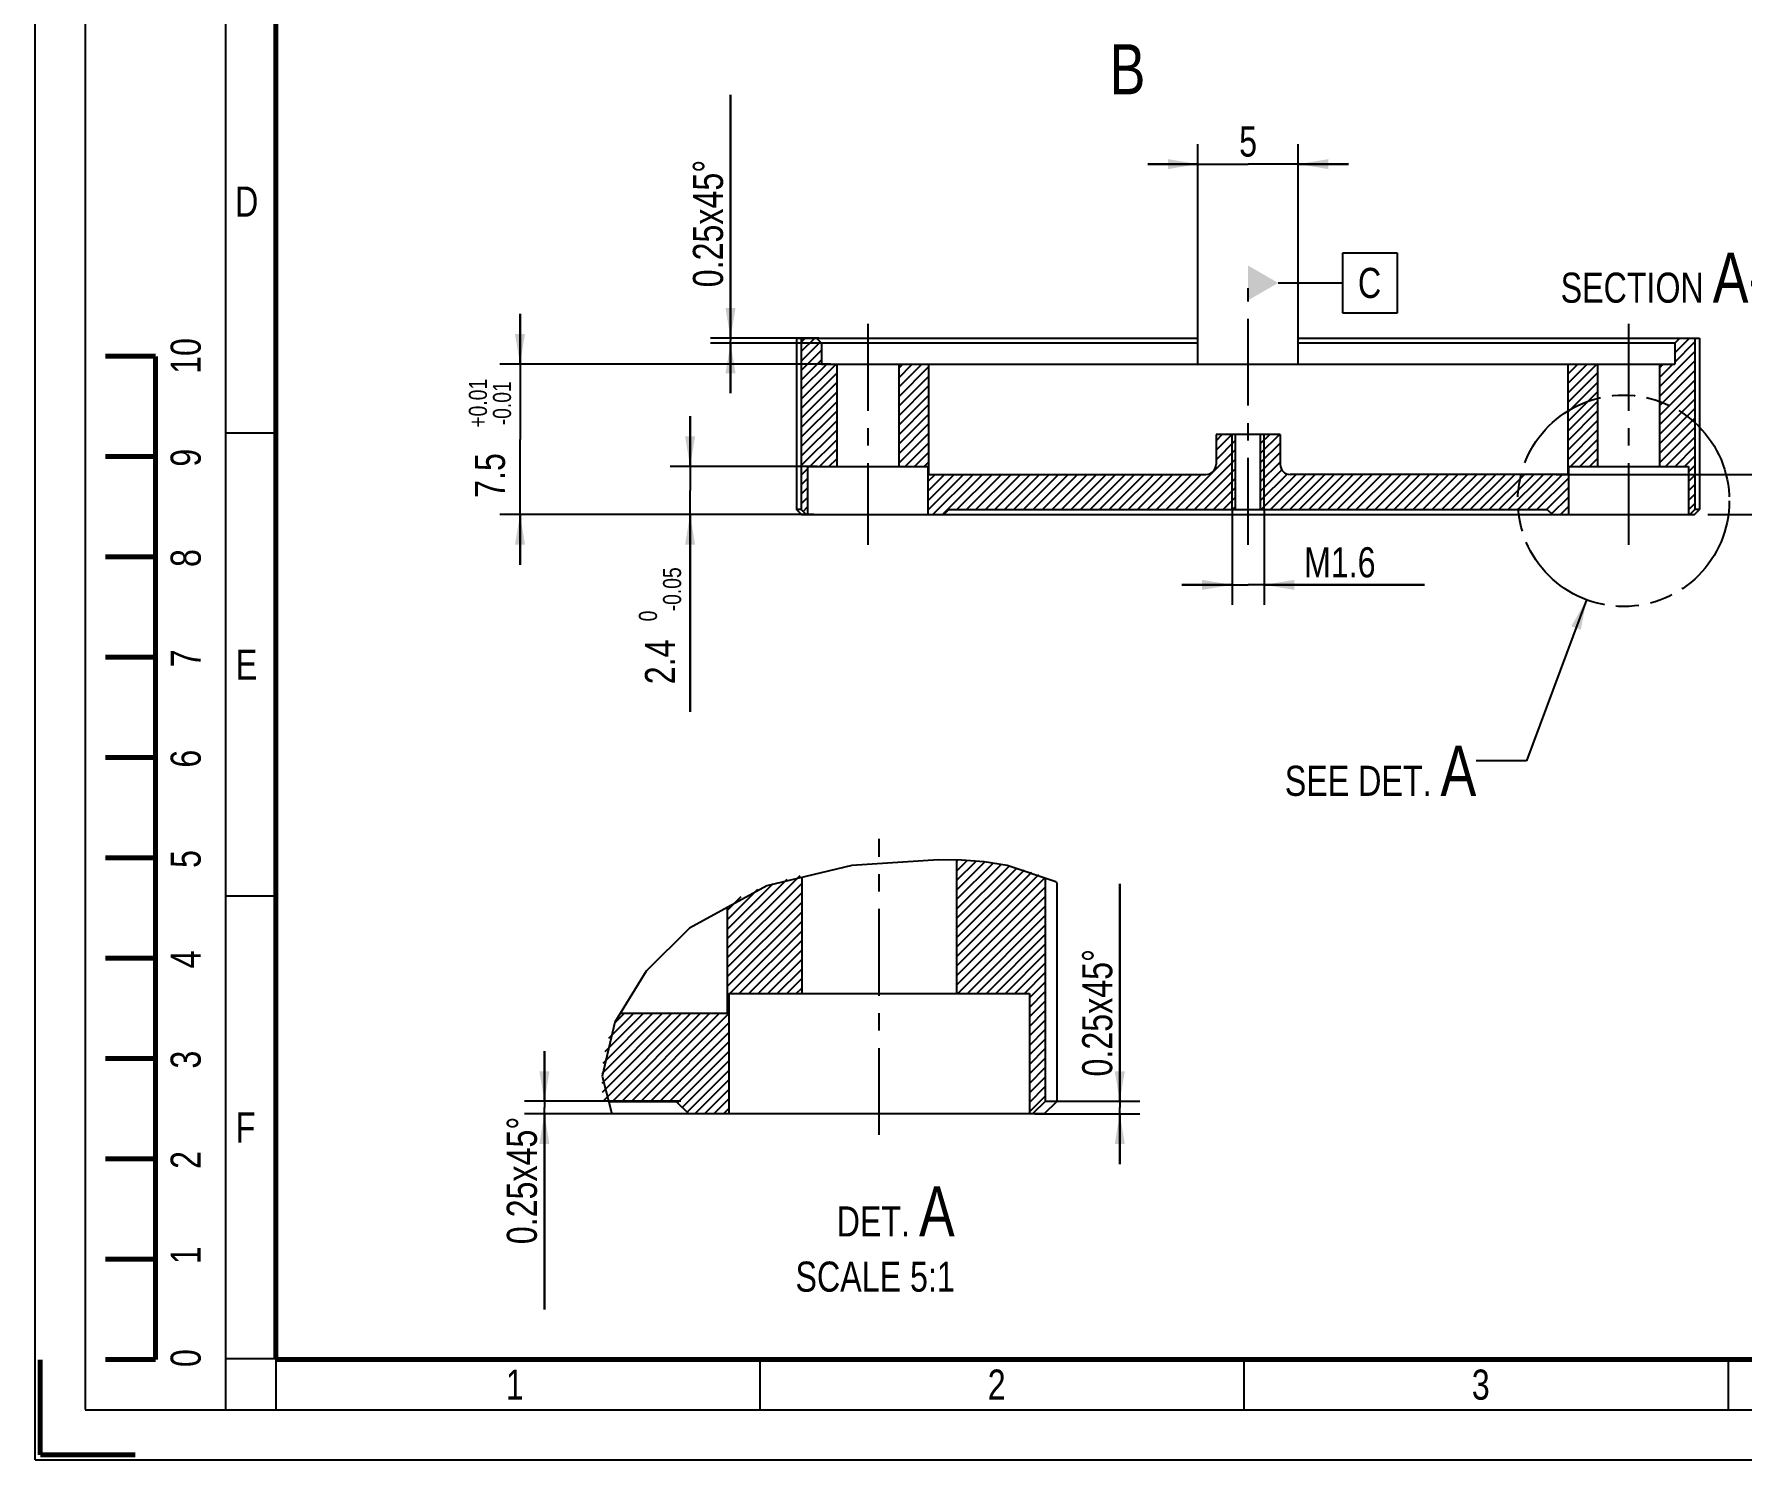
# Model space of a CAD drawing. Header units: millimetres. Extents: x 0 to 420, y 0 to 297.
# Drawn here: x -0.1 to 170.1, y -0.1 to 142.1 of the extents above; entities that cross this region are included whole.
import ezdxf
from ezdxf.enums import TextEntityAlignment as Align

# ---------------------------------------------------------------- set-up
doc = ezdxf.new("R2010")
doc.units = ezdxf.units.MM
doc.header["$LTSCALE"] = 23.1
doc.linetypes.add('CENTER', pattern=[0.6, 0.375, -0.075, 0.075, -0.075])
doc.linetypes.add('PHANTOM', pattern=[0.8, 0.45, -0.05, 0.1, -0.05, 0.1, -0.05])
doc.layers.get('0').update_dxf_attribs({"linetype": 'CONTINUOUS'})
for name, color, linetype in [('3_ALL_AXES', 7, 'CONTINUOUS'), ('7_ALL_FEATURES', 7, 'CONTINUOUS'), ('AXIS', 7, 'CONTINUOUS'), ('DEFAULT_3', 7, 'PHANTOM')]:
    doc.layers.add(name, color=color, linetype=linetype)
doc.styles.get("Standard").update_dxf_attribs({"font": 'txt', "width": 0.8})
doc.styles.add('TEXTSTYLE_8', font='txt', dxfattribs={"width": 0.8})
doc.dimstyles.new('DIMSTYLE_14', dxfattribs={"dimtxt": 3, "dimasz": 3, "dimexe": 2, "dimexo": 2, "dimgap": 0.75, "dimtad": 1, "dimdec": 3, "dimlfac": 0.5, "dimdsep": 46, "dimtxsty": 'STANDARD', "dimblk": '_FILLED', "dimblk1": '_FILLED', "dimblk2": '_FILLED', "dimcen": 0.09, "dimadec": 0, "dimazin": 0, "dimtol": 1, "dimtp": 0.01, "dimtm": 0.01, "dimtfac": 0.6, "dimtdec": 3, "dimtofl": 0, "dimtmove": 0, "dimatfit": 3, "dimldrblk": '_FILLED', "dimfxl": 1, "dimtolj": 1, "dimarcsym": 0})
doc.dimstyles.new('DIMSTYLE_4', dxfattribs={"dimtxt": 3, "dimasz": 3, "dimexe": 2, "dimexo": 2, "dimgap": 0.75, "dimtad": 1, "dimdec": 3, "dimlfac": 0.5, "dimdsep": 46, "dimtxsty": 'STANDARD', "dimblk": '_FILLED', "dimblk1": '_FILLED', "dimblk2": '_FILLED', "dimcen": 0.09, "dimadec": 0, "dimazin": 0, "dimtp": 0.1, "dimtm": 0.1, "dimtfac": 1, "dimtdec": 3, "dimtofl": 0, "dimtmove": 0, "dimatfit": 3, "dimldrblk": '_FILLED', "dimfxl": 1, "dimtolj": 1, "dimarcsym": 0})
doc.dimstyles.new('DIMSTYLE_5', dxfattribs={"dimtxt": 3, "dimasz": 3, "dimexe": 2, "dimexo": 2, "dimgap": 0.75, "dimtad": 1, "dimdec": 3, "dimlfac": 0.5, "dimdsep": 46, "dimtxsty": 'STANDARD', "dimblk": '_FILLED', "dimblk1": '_FILLED', "dimblk2": '_FILLED', "dimcen": 0.09, "dimadec": 0, "dimazin": 0, "dimtol": 1, "dimtm": 0.05, "dimtfac": 0.6, "dimtdec": 3, "dimtofl": 0, "dimtmove": 0, "dimatfit": 3, "dimldrblk": '_FILLED', "dimfxl": 1, "dimtolj": 1, "dimarcsym": 0})
doc.dimstyles.new('DIMSTYLE_6', dxfattribs={"dimtxt": 3, "dimasz": 3, "dimexe": 2, "dimexo": 2, "dimgap": 0.75, "dimtad": 1, "dimdec": 3, "dimlfac": 0.2, "dimdsep": 46, "dimtxsty": 'STANDARD', "dimblk": '_FILLED', "dimblk1": '_FILLED', "dimblk2": '_FILLED', "dimcen": 0.09, "dimadec": 0, "dimazin": 0, "dimtp": 0.1, "dimtm": 0.1, "dimtfac": 1, "dimtdec": 3, "dimtofl": 0, "dimtmove": 0, "dimatfit": 3, "dimldrblk": '_FILLED', "dimfxl": 1, "dimtolj": 1, "dimarcsym": 0})
doc.dimstyles.get("Standard").update_dxf_attribs({"dimtxt": 3, "dimasz": 3, "dimexe": 2, "dimexo": 2, "dimtad": 1, "dimdsep": 46, "dimtxsty": 'STANDARD', "dimblk": '_FILLED', "dimblk1": '_FILLED', "dimblk2": '_FILLED', "dimcen": 0.09, "dimadec": 0, "dimazin": 0, "dimtol": 1, "dimtp": 0.01, "dimtm": 0.01, "dimtfac": 1, "dimtofl": 0, "dimtmove": 0, "dimatfit": 3, "dimldrblk": '_FILLED', "dimfxl": 1, "dimtolj": 1, "dimarcsym": 0})
pattern_1 = [(45, (0, 0), (-0.4737658, 0.4737658), [])]

# ---------------------------------------------------------------- blocks, each defined once
blk = doc.blocks.new('_FILLED')
at = {"color": 0, "linetype": 'BYBLOCK'}
blk.add_solid([(0, 0), (-1, 0.167), (-1, -0.167)], dxfattribs=at)
blk = doc.blocks.new('*D10')
at = {"color": 2, "linetype": 'CONTINUOUS'}
for p, q in [((65.28, 99.02), (65.28, 104.02)), ((65.28, 104.02), (65.28, 96.62)), ((77.98, 99.02), (63.28, 99.02)), ((65.28, 74.57), (65.28, 96.62)), ((77.6, 94.22), (63.28, 94.22)), ((65.28, 94.22), (65.28, 74.57))]:
    blk.add_line(p, q, dxfattribs=at)
at = {"color": 2, "linetype": 'CONTINUOUS', "xscale": 3, "yscale": 3, "zscale": 3}
for p, rotation in [((65.28, 99.02), 270), ((65.28, 94.22), 90)]:
    blk.add_blockref('_FILLED', p, dxfattribs=dict(at, rotation=rotation))
at = {"color": 2, "linetype": 'CONTINUOUS', "width": 0.8}
for s, height, p in [('-0.05', 1.8, (64.38, 88.97)), (' 0', 1.8, (61.98, 84.65)), ('2.4', 3, (63.78, 81.77))]:
    blk.add_text(s, height=height, rotation=90, dxfattribs=at).set_placement(p, align=Align.RIGHT)
blk = doc.blocks.new('*D11')
at = {"color": 2, "linetype": 'CONTINUOUS'}
for p, q in [((69.31, 111.82), (69.31, 136.08)), ((69.31, 136.08), (69.31, 111.57)), ((78.1, 111.82), (67.31, 111.82)), ((78.42, 111.32), (67.31, 111.32)), ((69.31, 106.32), (69.31, 111.57)), ((69.31, 111.32), (69.31, 106.32))]:
    blk.add_line(p, q, dxfattribs=at)
at = {"color": 2, "linetype": 'CONTINUOUS', "xscale": 3, "yscale": 3, "zscale": 3}
for p, rotation in [((69.31, 111.82), 270), ((69.31, 111.32), 90)]:
    blk.add_blockref('_FILLED', p, dxfattribs=dict(at, rotation=rotation))
at = {"color": 2, "linetype": 'CONTINUOUS', "insert": (65.56, 116.88), "char_height": 3, "width": 19.2, "attachment_point": 1, "rotation": 90, "line_spacing_factor": 0.9}
blk.add_mtext('0.25x45°', dxfattribs=at)
blk = doc.blocks.new('*D12')
at = {"color": 2, "linetype": 'CONTINUOUS'}
for p, q in [((50.76, 35.74), (50.76, 40.74)), ((50.76, 40.74), (50.76, 35.11)), ((64.36, 35.74), (48.76, 35.74)), ((65.61, 34.49), (48.76, 34.49)), ((50.76, 15), (50.76, 35.11)), ((50.76, 34.49), (50.76, 15))]:
    blk.add_line(p, q, dxfattribs=at)
at = {"color": 2, "linetype": 'CONTINUOUS', "xscale": 3, "yscale": 3, "zscale": 3}
for p, rotation in [((50.76, 35.74), 270), ((50.76, 34.49), 90)]:
    blk.add_blockref('_FILLED', p, dxfattribs=dict(at, rotation=rotation))
at = {"color": 2, "linetype": 'CONTINUOUS', "insert": (47.01, 34.2), "char_height": 3, "width": 19.2, "attachment_point": 3, "rotation": 90, "line_spacing_factor": 0.9}
blk.add_mtext('0.25x45°\\P ', dxfattribs=at)
blk = doc.blocks.new('*D13')
at = {"color": 2, "linetype": 'CONTINUOUS'}
for p, q in [((119.3, 94.82), (119.3, 85.22)), ((122.5, 94.82), (122.5, 85.22)), ((119.3, 87.22), (114.3, 87.22)), ((114.3, 87.22), (120.9, 87.22)), ((138.47, 87.22), (120.9, 87.22)), ((122.5, 87.22), (138.47, 87.22))]:
    blk.add_line(p, q, dxfattribs=at)
at = {"color": 2, "linetype": 'CONTINUOUS', "xscale": 3, "yscale": 3, "zscale": 3}
blk.add_blockref('_FILLED', (119.3, 87.22), dxfattribs=at)
at = {"color": 2, "linetype": 'CONTINUOUS', "xscale": 3, "yscale": 3, "zscale": 3, "rotation": 180}
blk.add_blockref('_FILLED', (122.5, 87.22), dxfattribs=at)
at = {"color": 2, "linetype": 'CONTINUOUS', "insert": (126.47, 90.97), "char_height": 3, "width": 12, "attachment_point": 1, "line_spacing_factor": 0.9}
blk.add_mtext('M1.6 ', dxfattribs=at)
blk = doc.blocks.new('*D14')
at = {"color": 2, "linetype": 'CONTINUOUS'}
for p, q in [((115.9, 110.8), (115.9, 131.16)), ((125.9, 110.8), (125.9, 131.16)), ((115.9, 129.16), (110.9, 129.16)), ((110.9, 129.16), (120.9, 129.16)), ((130.9, 129.16), (120.9, 129.16)), ((125.9, 129.16), (130.9, 129.16))]:
    blk.add_line(p, q, dxfattribs=at)
at = {"color": 2, "linetype": 'CONTINUOUS', "xscale": 3, "yscale": 3, "zscale": 3}
blk.add_blockref('_FILLED', (115.9, 129.16), dxfattribs=at)
at = {"color": 2, "linetype": 'CONTINUOUS', "xscale": 3, "yscale": 3, "zscale": 3, "rotation": 180}
blk.add_blockref('_FILLED', (125.9, 129.16), dxfattribs=at)
at = {"color": 2, "linetype": 'CONTINUOUS', "insert": (120.9, 132.91), "char_height": 3, "width": 2.4, "attachment_point": 2, "line_spacing_factor": 0.9}
blk.add_mtext('5', dxfattribs=at)
blk = doc.blocks.new('*D27')
at = {"color": 2, "linetype": 'CONTINUOUS'}
for p, q in [((48.33, 109.22), (48.33, 114.22)), ((48.33, 114.22), (48.33, 101.72)), ((79.26, 109.22), (46.33, 109.22)), ((48.33, 89.22), (48.33, 101.72)), ((75.08, 94.22), (46.33, 94.22)), ((48.33, 94.22), (48.33, 89.22))]:
    blk.add_line(p, q, dxfattribs=at)
at = {"color": 2, "linetype": 'CONTINUOUS', "xscale": 3, "yscale": 3, "zscale": 3}
for p, rotation in [((48.33, 109.22), 270), ((48.33, 94.22), 90)]:
    blk.add_blockref('_FILLED', p, dxfattribs=dict(at, rotation=rotation))
at = {"color": 2, "linetype": 'CONTINUOUS', "width": 0.8}
for s, height, p in [('+0.01', 1.8, (45.03, 105.32)), ('-0.01', 1.8, (47.43, 105.32)), ('7.5', 3, (46.83, 98.12))]:
    blk.add_text(s, height=height, rotation=90, dxfattribs=at).set_placement(p, align=Align.CENTER)
blk = doc.blocks.new('*D29')
at = {"color": 2, "linetype": 'CONTINUOUS'}
for p, q in [((183.58, 98.22), (183.58, 105.87)), ((183.58, 105.87), (183.58, 96.22)), ((151.62, 98.22), (185.58, 98.22)), ((183.58, 89.22), (183.58, 96.22)), ((166.72, 94.22), (185.58, 94.22)), ((183.58, 94.22), (183.58, 89.22))]:
    blk.add_line(p, q, dxfattribs=at)
at = {"color": 2, "linetype": 'CONTINUOUS', "xscale": 3, "yscale": 3, "zscale": 3}
for p, rotation in [((183.58, 98.22), 270), ((183.58, 94.22), 90)]:
    blk.add_blockref('_FILLED', p, dxfattribs=dict(at, rotation=rotation))
at = {"color": 2, "linetype": 'CONTINUOUS', "insert": (179.83, 103.47), "char_height": 3, "width": 2.4, "attachment_point": 1, "rotation": 90, "line_spacing_factor": 0.9}
blk.add_mtext('2', dxfattribs=at)
blk = doc.blocks.new('*D30')
at = {"color": 2, "linetype": 'CONTINUOUS'}
for p, q in [((108.11, 35.74), (108.11, 57.41)), ((108.11, 57.41), (108.11, 35.11)), ((99.65, 34.49), (110.11, 34.49)), ((101.32, 35.74), (110.11, 35.74)), ((108.11, 29.49), (108.11, 35.11)), ((108.11, 34.49), (108.11, 29.49))]:
    blk.add_line(p, q, dxfattribs=at)
at = {"color": 2, "linetype": 'CONTINUOUS', "xscale": 3, "yscale": 3, "zscale": 3}
for p, rotation in [((108.11, 35.74), 270), ((108.11, 34.49), 90)]:
    blk.add_blockref('_FILLED', p, dxfattribs=dict(at, rotation=rotation))
at = {"color": 2, "linetype": 'CONTINUOUS', "insert": (104.36, 38.21), "char_height": 3, "width": 19.2, "attachment_point": 1, "rotation": 90, "line_spacing_factor": 0.9}
blk.add_mtext('0.25x45°', dxfattribs=at)

msp = doc.modelspace()

# ---------------------------------------------------------------- hatches: boundary and pattern name
at = {"linetype": 'CONTINUOUS'}
h = msp.add_hatch(dxfattribs=at)
h.set_pattern_fill('A', color=2, scale=0.670006, angle=45, style=0, pattern_type=0)
h.set_pattern_definition(pattern_1)
edge = h.paths.add_edge_path()
edge.add_line((76.8658, 94.2217), (76.9901, 94.2217))
edge.add_line((76.8658, 94.2217), (76.3605, 94.7217))
edge.add_line((76.3605, 111.8217), (76.3605, 94.7217))
edge.add_line((77.8766, 111.8217), (76.3605, 111.8217))
edge.add_line((78.3822, 111.3217), (77.8766, 111.8217))
edge.add_line((78.3822, 111.3217), (78.3822, 109.2217))
edge.add_line((78.3822, 109.2217), (79.8954, 109.2217))
edge.add_line((79.8954, 109.2217), (79.8954, 99.0217))
edge.add_line((76.9901, 99.0217), (79.8954, 99.0217))
edge.add_line((76.9901, 99.0217), (76.9901, 94.2217))
edge = h.paths.add_edge_path()
edge.add_line((88.9787, 94.2217), (90.5726, 94.2217))
edge.add_line((88.9787, 99.0217), (88.9787, 94.2217))
edge.add_line((86.0734, 99.0217), (88.9787, 99.0217))
edge.add_line((86.0734, 109.2217), (86.0734, 99.0217))
edge.add_line((86.0734, 109.2217), (89.0409, 109.2217))
edge.add_line((89.0409, 109.2217), (89.0409, 98.2217))
edge.add_line((89.0409, 98.2217), (113.8995, 98.2217))
edge.add_line((113.8995, 98.2217), (113.8995, 94.7217))
edge.add_line((113.8995, 94.7217), (91.0839, 94.7217))
edge.add_line((90.5726, 94.2217), (91.0839, 94.7217))
edge = h.paths.add_edge_path()
edge.add_line((113.8995, 98.2217), (113.8995, 94.7217))
edge.add_line((113.8995, 98.2217), (113.8995, 94.7217))
edge = h.paths.add_edge_path()
edge.add_line((124.0995, 102.2217), (122.1495, 102.2217))
edge.add_line((124.0995, 102.2217), (124.0995, 99.2217))
edge.add_arc((125.0995, 99.2217), 1, 180, 270)
edge.add_line((127.8995, 98.2217), (125.0995, 98.2217))
edge.add_line((127.8995, 98.2217), (127.8995, 94.7217))
edge.add_line((127.8995, 94.7217), (122.1495, 94.7217))
edge.add_line((122.1495, 94.7217), (122.1495, 102.2217))
edge = h.paths.add_edge_path()
edge.add_line((119.6495, 102.2217), (117.6995, 102.2217))
edge.add_line((119.6495, 94.7217), (119.6495, 102.2217))
edge.add_line((119.6495, 94.7217), (113.8995, 94.7217))
edge.add_line((113.8995, 98.2217), (113.8995, 94.7217))
edge.add_line((116.6995, 98.2217), (113.8995, 98.2217))
edge.add_arc((116.6995, 99.2217), 1, 270, 360)
edge.add_line((117.6995, 102.2217), (117.6995, 99.2217))
edge = h.paths.add_edge_path()
edge.add_line((127.8995, 98.2217), (127.8995, 94.7217))
edge.add_line((127.8995, 98.2217), (127.8995, 94.7217))
edge = h.paths.add_edge_path()
edge.add_line((164.9332, 94.2217), (164.8089, 94.2217))
edge.add_line((164.8089, 99.0217), (164.8089, 94.2217))
edge.add_line((164.8089, 99.0217), (161.9036, 99.0217))
edge.add_line((161.9036, 109.2217), (161.9036, 99.0217))
edge.add_line((161.9036, 109.2217), (163.4168, 109.2217))
edge.add_line((163.4168, 111.3217), (163.4168, 109.2217))
edge.add_line((163.9224, 111.8217), (163.4168, 111.3217))
edge.add_line((165.4385, 111.8217), (163.9224, 111.8217))
edge.add_line((165.4385, 111.8217), (165.4385, 94.7217))
edge.add_line((165.4385, 94.7217), (164.9332, 94.2217))
edge = h.paths.add_edge_path()
edge.add_line((152.8203, 94.2217), (151.2264, 94.2217))
edge.add_line((150.7151, 94.7217), (151.2264, 94.2217))
edge.add_line((127.8995, 94.7217), (150.7151, 94.7217))
edge.add_line((127.8995, 98.2217), (127.8995, 94.7217))
edge.add_line((152.7581, 98.2217), (127.8995, 98.2217))
edge.add_line((152.7581, 109.2217), (152.7581, 98.2217))
edge.add_line((152.7581, 109.2217), (155.7256, 109.2217))
edge.add_line((155.7256, 109.2217), (155.7256, 99.0217))
edge.add_line((155.7256, 99.0217), (152.8203, 99.0217))
edge.add_line((152.8203, 99.0217), (152.8203, 94.2217))
h = msp.add_hatch(dxfattribs=at)
h.set_pattern_fill('A', color=2, scale=0.670006, angle=45, style=0, pattern_type=0)
h.set_pattern_definition(pattern_1)
edge = h.paths.add_edge_path()
edge.add_line((65.1544, 34.4869), (63.8762, 35.7369))
edge.add_line((63.8762, 35.7369), (56.7013, 35.7369))
edge.add_spline(control_points=[(56.7013, 35.7369), (56.5305, 36.6035), (56.4118, 38.4059), (56.8253, 41.211), (57.651, 43.3602), (58.1883, 44.4869)], knot_values=[0, 0, 0, 0, 0.33333333, 0.66666667, 1, 1, 1, 1], degree=3, periodic=0)
edge.add_line((58.1883, 44.4869), (68.9836, 44.4869))
edge.add_line((68.9836, 44.4869), (68.9836, 55.4493))
edge.add_spline(control_points=[(68.9836, 55.4493), (70.0611, 56.0373), (72.375, 57.099), (75.0069, 57.9315), (76.4023, 58.2905)], knot_values=[0, 0, 0, 0, 0.5, 1, 1, 1, 1], degree=3, periodic=0)
edge.add_line((76.4023, 58.2905), (76.4023, 46.4869))
edge.add_line((76.4023, 46.4869), (69.1391, 46.4869))
edge.add_line((69.1391, 46.4869), (69.1391, 34.4869))
edge.add_line((69.1391, 34.4869), (65.1544, 34.4869))
edge = h.paths.add_edge_path()
edge.add_line((99.1108, 46.4869), (91.8475, 46.4869))
edge.add_line((91.8475, 46.4869), (91.8475, 59.8024))
edge.add_spline(control_points=[(91.8475, 59.8024), (93.4896, 59.7714), (96.6046, 59.4526), (99.381, 58.6205), (100.6846, 58.0762)], knot_values=[0, 0, 0, 0, 0.5, 1, 1, 1, 1], degree=3, periodic=0)
edge.add_line((100.6846, 58.0762), (100.6846, 35.7369))
edge.add_line((100.6846, 35.7369), (99.4215, 34.4869))
edge.add_line((99.4215, 34.4869), (99.1108, 34.4869))
edge.add_line((99.1108, 34.4869), (99.1108, 46.4869))

# ---------------------------------------------------------------- linework, layer by layer
at = {"color": 7, "linetype": 'CONTINUOUS'}
for p, q in [((75.8995, 111.8217), (75.8995, 94.7217)), ((75.8995, 111.8217), (115.8995, 111.8217)), ((76.3605, 111.8217), (76.3605, 94.7217)), ((78.3822, 111.3217), (77.8766, 111.8217)), ((78.3822, 111.3217), (78.3822, 109.2217)), ((115.8995, 111.3217), (78.3822, 111.3217)), ((125.8995, 111.8217), (165.8995, 111.8217)), ((163.4168, 111.3217), (125.8995, 111.3217)), ((163.9224, 111.8217), (163.4168, 111.3217)), ((163.4168, 111.3217), (163.4168, 109.2217)), ((165.4385, 111.8217), (165.4385, 94.7217)), ((165.8995, 111.8217), (165.8995, 94.7217)), ((78.3822, 109.2217), (163.4168, 109.2217)), ((79.8954, 109.2217), (79.8954, 99.0217)), ((86.0734, 109.2217), (86.0734, 99.0217)), ((89.0409, 109.2217), (89.0409, 98.2217)), ((152.7581, 109.2217), (152.7581, 98.2217)), ((155.7256, 109.2217), (155.7256, 99.0217)), ((161.9036, 109.2217), (161.9036, 99.0217)), ((117.6995, 102.2217), (117.6995, 99.2217)), ((124.0995, 102.2217), (117.6995, 102.2217)), ((119.6495, 94.7217), (119.6495, 102.2217)), ((122.1495, 94.7217), (122.1495, 102.2217)), ((124.0995, 102.2217), (124.0995, 99.2217)), ((76.9901, 99.0217), (76.9901, 94.2217)), ((76.9901, 99.0217), (88.9787, 99.0217)), ((88.9787, 99.0217), (88.9787, 94.2217)), ((152.8203, 99.0217), (164.8089, 99.0217)), ((152.8203, 99.0217), (152.8203, 94.2217)), ((164.8089, 99.0217), (164.8089, 94.2217)), ((89.0409, 98.2217), (116.6995, 98.2217)), ((152.7581, 98.2217), (125.0995, 98.2217)), ((76.3995, 94.2217), (75.8995, 94.7217)), ((76.3605, 94.7217), (75.8995, 94.7217)), ((76.8658, 94.2217), (76.3605, 94.7217)), ((76.3995, 94.2217), (165.3995, 94.2217)), ((90.5726, 94.2217), (91.0839, 94.7217)), ((91.0839, 94.7217), (150.7151, 94.7217)), ((150.7151, 94.7217), (151.2264, 94.2217)), ((165.4385, 94.7217), (164.9332, 94.2217)), ((165.3995, 94.2217), (165.8995, 94.7217)), ((165.8995, 94.7217), (165.4385, 94.7217)), ((90.0537, 59.8036), (81.4019, 59.2547)), ((92.316, 59.778), (90.0537, 59.8036)), ((91.8475, 59.7833), (91.8475, 46.4869)), ((94.579, 59.622), (92.316, 59.778)), ((96.8719, 59.2581), (94.579, 59.622)), ((81.4019, 59.2547), (72.9336, 57.2255)), ((76.4023, 58.0567), (76.4023, 46.4869)), ((101.7319, 57.6232), (96.8719, 59.2581)), ((100.6846, 57.9755), (100.6846, 35.7369)), ((72.9336, 57.2255), (65.2357, 52.9854)), ((101.8372, 57.5568), (101.7319, 57.6232)), ((101.8372, 57.5568), (101.8372, 35.7369)), ((68.9836, 55.0498), (68.9836, 44.4869)), ((65.2357, 52.9854), (60.9049, 48.7019)), ((60.9049, 48.7019), (57.7905, 43.6239)), ((69.1391, 46.4869), (69.1391, 34.4869)), ((69.1391, 46.4869), (99.1108, 46.4869)), ((99.1108, 46.4869), (99.1108, 34.4869)), ((68.9836, 44.4869), (58.3198, 44.4869)), ((57.7905, 43.6239), (56.5084, 38.2582)), ((56.5084, 38.2582), (57.4851, 34.4869)), ((57.1614, 35.7369), (63.8762, 35.7369)), ((100.5872, 34.4869), (57.4851, 34.4869)), ((63.8762, 35.7369), (65.1544, 34.4869)), ((100.6846, 35.7369), (99.4215, 34.4869)), ((100.5872, 34.4869), (101.8372, 35.7369)), ((101.8372, 35.7369), (100.6846, 35.7369)), ((5, 5), (415, 5))]:
    msp.add_line(p, q, dxfattribs=at)
at = {"color": 2, "linetype": 'CONTINUOUS'}
for p, q in [((119.2995, 94.7217), (119.2995, 102.2217)), ((122.4995, 94.7217), (122.4995, 102.2217))]:
    msp.add_line(p, q, dxfattribs=at)
at = {"color": 7, "linetype": 'CONTINUOUS'}
for points, const_width in [([(0, 297), (0, 0)], 0.199), ([(5, 292), (5, 5)], 0.199), ([(19, 292), (19, 5)], 0.199), ([(24, 287), (24, 10)], 0.499), ([(12, 110), (7, 110)], 0.499), ([(12, 10), (12, 110)], 0.499), ([(24, 102.35), (19, 102.35)], 0.199), ([(7, 100), (12, 100)], 0.499), ([(7, 90), (12, 90)], 0.499), ([(7, 80), (12, 80)], 0.499), ([(7, 70), (12, 70)], 0.499), ([(7, 60), (12, 60)], 0.499), ([(24, 56.2), (19, 56.2)], 0.199), ([(7, 50), (12, 50)], 0.499), ([(7, 40), (12, 40)], 0.499), ([(7, 30), (12, 30)], 0.499), ([(7, 20), (12, 20)], 0.499), ([(0.5, 10), (0.5, 0.5)], 0.5), ([(7, 10), (12, 10)], 0.499), ([(24, 10), (410, 10)], 0.499), ([(24, 10.1), (19, 10.1)], 0.199), ([(24, 5), (24, 10)], 0.199), ([(72.25, 5), (72.25, 10)], 0.199), ([(120.5, 5), (120.5, 10)], 0.199), ([(168.75, 5), (168.75, 10)], 0.199), ([(0, 0), (420, 0)], 0.199), ([(0.5, 0.5), (10, 0.5)], 0.5)]:
    msp.add_lwpolyline(points, dxfattribs=dict(at, const_width=const_width))
for centre, start, end in [((116.6995, 99.2217), 270, 360), ((125.0995, 99.2217), 180, 270)]:
    msp.add_arc(centre, 1, start, end, dxfattribs=at)
at = {"layer": '3_ALL_AXES', "color": 7, "linetype": 'CENTER'}
for p, q in [((82.9844, 113.2217), (82.9844, 91.2217)), ((158.8146, 113.2217), (158.8146, 91.2217)), ((84.1249, 32.3869), (84.1249, 61.9036))]:
    msp.add_line(p, q, dxfattribs=at)
at = {"layer": '7_ALL_FEATURES', "color": 7, "linetype": 'CONTINUOUS'}
for p, q in [((115.8995, 109.2217), (115.8995, 111.8217)), ((125.8995, 109.2217), (125.8995, 111.8217))]:
    msp.add_line(p, q, dxfattribs=at)
at = {"layer": 'AXIS', "color": 2, "linetype": 'CONTINUOUS'}
for p, q in [((130.3471, 114.3153), (130.3471, 120.3153)), ((130.3471, 120.3153), (135.7471, 120.3153)), ((135.7471, 120.3153), (135.7471, 114.3153)), ((123.8995, 117.3153), (130.3471, 117.3153)), ((135.7471, 114.3153), (130.3471, 114.3153))]:
    msp.add_line(p, q, dxfattribs=at)
at = {"layer": 'AXIS', "color": 2, "linetype": 'CENTER'}
msp.add_line((120.8995, 91.2217), (120.8995, 116.7823), dxfattribs=at)
at = {"layer": 'AXIS', "color": 2, "linetype": 'CONTINUOUS'}
msp.add_solid([(120.8995, 119.0474), (120.8995, 115.5833), (123.8995, 117.3153)], dxfattribs=at)
at = {"layer": 'DEFAULT_3', "color": 2, "linetype": 'PHANTOM'}
msp.add_circle((158.325, 95.6027), 10.5384, dxfattribs=at)

# ---------------------------------------------------------------- texts
at = {"color": 7, "linetype": 'CONTINUOUS', "attachment_point": 1, "line_spacing_factor": 0.9}
for s, insert, char_height, width in [('B', (107.0966, 141.1138), 5, 4), ('D', (19.9286, 126.925), 3, 2.4), ('E', (20, 80.775), 3, 2.4), ('F', (20, 34.625), 3, 2.4), ('1', (46.9107, 9), 3, 2.4), ('2', (94.9464, 9), 3, 2.4), ('3', (143.1964, 9), 3, 2.4)]:
    msp.add_mtext(s, dxfattribs=dict(at, insert=insert, char_height=char_height, width=width))
at = {"color": 2, "linetype": 'CONTINUOUS', "char_height": 3, "attachment_point": 3, "line_spacing_factor": 0.9, "style": 'TEXTSTYLE_8'}
for s, insert, width in [('SECTION \\H5.0;A-A', (176.1238, 120.3424), 40.4), ('SEE DET. \\H5.0;A', (143.6406, 71.1877), 34.425), ('DET. \\H5.0;A\\P\\H3.0;SCALE 5:1', (91.6624, 27.2649), 26.475)]:
    msp.add_mtext(s, dxfattribs=dict(at, insert=insert, width=width))
at = {"color": 7, "linetype": 'CONTINUOUS', "char_height": 3, "attachment_point": 1, "rotation": 90, "line_spacing_factor": 0.9}
for s, insert, width in [('10', (13.5, 108.25), 4.8), ('9', (13.5, 99), 2.4), ('8', (13.5, 89), 2.4), ('7', (13.5, 79), 2.4), ('6', (13.5, 69), 2.4), ('5', (13.5, 59), 2.4), ('4', (13.5, 49), 2.4), ('3', (13.5, 39), 2.4), ('2', (13.5, 29), 2.4), ('1', (13.5, 19.5), 2.4), ('0', (13.5, 9.25), 2.4)]:
    msp.add_mtext(s, dxfattribs=dict(at, insert=insert, width=width))
at = {"layer": 'AXIS', "color": 2, "linetype": 'CONTINUOUS', "insert": (131.8471, 118.8153), "char_height": 3, "width": 2.4, "attachment_point": 1, "line_spacing_factor": 0.9}
msp.add_mtext('C', dxfattribs=at)

# ---------------------------------------------------------------- dimensions: what is measured, and where the dimension line sits
at = {"color": 2, "linetype": 'CONTINUOUS'}
for base, p1, p2, angle, text, dimstyle, picture, middle in [((69.314, 111.3217), (80.0995, 111.8217), (80.4195, 111.3217), 270, '<>x45°', 'DIMSTYLE_4', '*D11', (69.314, 126.4832)), ((108.1112, 35.7369), (97.6472, 34.4869), (99.3172, 35.7369), 90, '<>x45°', 'DIMSTYLE_6', '*D30', (108.1112, 47.8104)), ((50.7615, 35.7369), (67.6133, 34.4869), (66.3572, 35.7369), 90, '<>x45°\\P ', 'DIMSTYLE_6', '*D12', (50.7615, 24.5951))]:
    dim = msp.add_linear_dim(base=base, p1=p1, p2=p2, angle=angle, text=text, dimstyle=dimstyle, dxfattribs=at)
    dim.commit()
    dim.dimension.update_dxf_attribs({"geometry": picture, "text_midpoint": middle, "dimtype": 160})
dim = msp.add_linear_dim(base=(125.8995, 129.1572), p1=(115.8995, 108.8017), p2=(125.8995, 108.8017), dimstyle='DIMSTYLE_4', dxfattribs=at)
dim.commit()
dim.dimension.update_dxf_attribs({"geometry": '*D14', "text_midpoint": (120.9745, 129.1572), "dimtype": 160})
for base, p1, p2, dimstyle, picture, middle in [((48.3314, 94.2217), (81.2595, 109.2217), (77.077, 94.2217), 'DIMSTYLE_14', '*D27', (48.3314, 101.7217)), ((183.578, 94.2217), (149.6184, 98.2217), (164.722, 94.2217), 'DIMSTYLE_4', '*D29', (183.578, 104.6717)), ((65.2809, 94.2217), (79.9844, 99.0217), (79.597, 94.2217), 'DIMSTYLE_5', '*D10', (65.2809, 81.7716))]:
    dim = msp.add_linear_dim(base=base, p1=p1, p2=p2, angle=270, dimstyle=dimstyle, dxfattribs=at)
    dim.commit()
    dim.dimension.update_dxf_attribs({"geometry": picture, "text_midpoint": middle, "dimtype": 160})
dim = msp.add_linear_dim(base=(122.4995, 87.2236), p1=(119.2995, 96.8217), p2=(122.4995, 96.8217), text='M<> ', dimstyle='DIMSTYLE_4', dxfattribs=at)
dim.commit()
dim.dimension.update_dxf_attribs({"geometry": '*D13', "text_midpoint": (131.2711, 87.2236), "dimtype": 160})

# ---------------------------------------------------------------- leaders
msp.add_leader([(154.636, 85.731), (148.6406, 69.6877), (143.6406, 69.6877)], dimstyle='STANDARD', override={"dimtad": 0}, dxfattribs=at)

doc.saveas('drawing.dxf')
